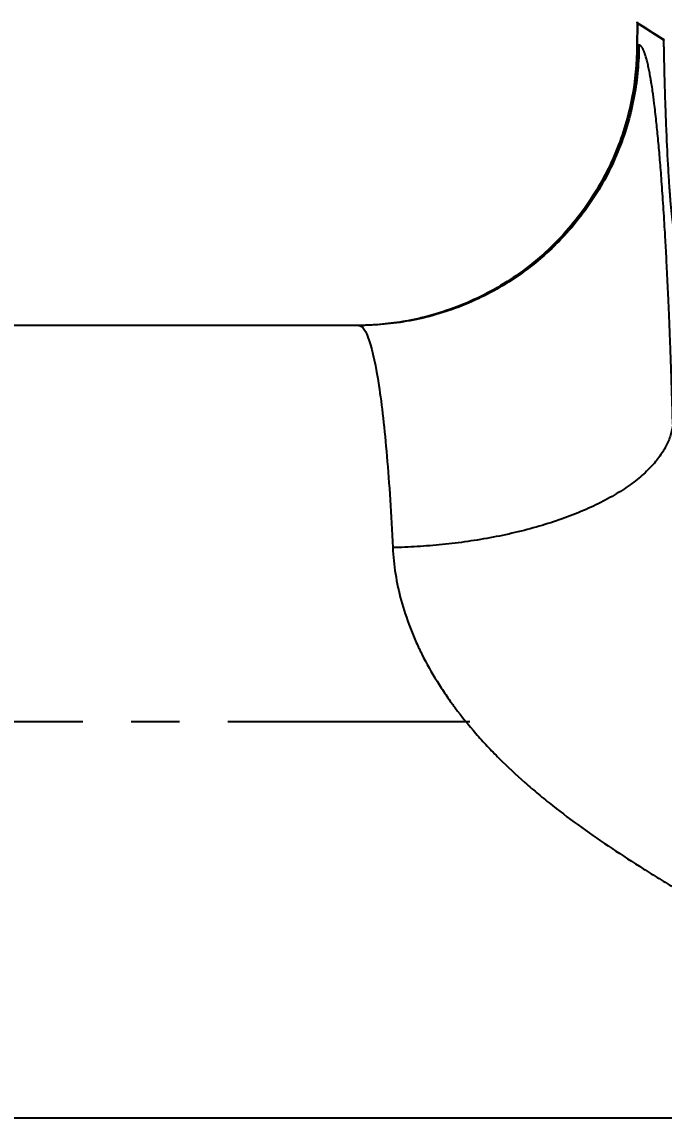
# Model space of a CAD drawing. Extents: x 0 to 1128, y 0 to 827.
# Drawn here: x 217.8 to 251, y 232.7 to 289.4 of the extents above; entities that cross this region are included whole.
import ezdxf

# ---------------------------------------------------------------- set-up
doc = ezdxf.new("R2010")
doc.units = 0
doc.header["$LTSCALE"] = 10
doc.header["$MEASUREMENT"] = 0
doc.header["$PDMODE"] = 3
doc.header["$PDSIZE"] = -10
doc.linetypes.add('CENTER', pattern=[2, 1.25, -0.25, 0.25, -0.25])
doc.layers.get('0').update_dxf_attribs({"linetype": 'CONTINUOUS'})
doc.layers.get('DEFPOINTS').update_dxf_attribs({"linetype": 'CONTINUOUS'})
doc.layers.add('1', color=7, linetype='CONTINUOUS')
doc.styles.add('Daelim Dimension', font='')
doc.styles.get('Daelim Dimension').set_extended_font_data('나눔고딕')
doc.dimstyles.new('DEFAULT', dxfattribs={"dimscale": 2, "dimtxt": 2, "dimasz": 2, "dimexe": 0, "dimexo": 2, "dimgap": 1, "dimtad": 1, "dimdec": 1, "dimzin": 9, "dimdsep": 46, "dimtxsty": 'Daelim Dimension', "dimcen": 0.5, "dimclrd": 252, "dimclre": 252, "dimclrt": 3, "dimadec": 1, "dimazin": 0, "dimtfac": 1, "dimtdec": 1, "dimtix": 1, "dimtmove": 0, "dimatfit": 3, "dimfxl": 1, "dimtolj": 1, "dimtzin": 1, "dimlwd": 9, "dimlwe": 9, "dimarcsym": 0})

# ---------------------------------------------------------------- blocks, each defined once
blk = doc.blocks.new('*D21')
at = {"color": 5, "lineweight": 9, "ltscale": 0.5, "transparency": 16777216}
for p, q in [((269.57, 331.874), (148.309, 331.874)), ((148.309, 236.665), (148.309, 327.874)), ((209.596, 232.665), (148.309, 232.665))]:
    blk.add_line(p, q, dxfattribs=at)
at = {"color": 5, "ltscale": 0.5, "transparency": 16777216}
for points in [[(147.642, 327.874), (148.976, 327.874), (148.309, 331.874)], [(147.642, 236.665), (148.976, 236.665), (148.309, 232.665)]]:
    blk.add_solid(points, dxfattribs=at)
at = {"layer": 'DEFPOINTS', "color": 0, "ltscale": 0.5, "transparency": 16777216}
for p in [(148.309, 331.874), (273.57, 331.874), (213.596, 232.665)]:
    blk.add_point(p, dxfattribs=at)
at = {"color": 7, "lineweight": -3, "ltscale": 0.5, "transparency": 16777216, "insert": (140.865, 282.27), "char_height": 10, "attachment_point": 5, "rotation": 90, "style": 'Daelim Dimension'}
blk.add_mtext('\\A1;99', dxfattribs=at)
blk = doc.blocks.new('*D22')
at = {"color": 5, "lineweight": 9, "ltscale": 0.5, "transparency": 16777216}
for p, q in [((187.975, 257.165), (187.975, 354.623)), ((191.975, 354.623), (355.163, 354.623)), ((359.163, 257.165), (359.163, 354.623))]:
    blk.add_line(p, q, dxfattribs=at)
at = {"color": 5, "ltscale": 0.5, "transparency": 16777216}
for points in [[(191.975, 355.29), (191.975, 353.956), (187.975, 354.623)], [(355.163, 355.29), (355.163, 353.956), (359.163, 354.623)]]:
    blk.add_solid(points, dxfattribs=at)
at = {"layer": 'DEFPOINTS', "color": 0, "ltscale": 0.5, "transparency": 16777216}
for p in [(359.163, 354.623), (187.975, 253.165), (359.163, 253.165)]:
    blk.add_point(p, dxfattribs=at)
at = {"color": 7, "lineweight": -3, "ltscale": 0.5, "transparency": 16777216, "insert": (273.569, 361.959), "char_height": 10, "attachment_point": 5, "style": 'Daelim Dimension'}
blk.add_mtext('\\A1;171', dxfattribs=at)

msp = doc.modelspace()

# ---------------------------------------------------------------- linework, layer by layer
at = {"layer": '1', "color": 7, "linetype": 'Continuous', "lineweight": -3}
for p, q in [((249.614, 289.347), (249.602, 288.035)), ((249.641, 288.168), (249.652, 289.291)), ((250.998, 288.428), (249.652, 289.291)), ((249.709, 288.168), (249.641, 288.168)), ((235.231, 273.668), (211.256, 273.668)), ((260.958, 232.665), (211.256, 232.665))]:
    msp.add_line(p, q, dxfattribs=at)
at = {"layer": '1', "color": 1, "linetype": 'CENTER', "lineweight": -3}
msp.add_line((240.959, 253.168), (186.234, 253.168), dxfattribs=at)
at = {"layer": '1', "color": 7, "linetype": 'Continuous', "lineweight": -3}
for centre, major_axis, ratio, start_param, end_param in [((250.65, 289.291), (0.54, 0.842), 0.997818, 2.128323, 2.139916), ((249.697, 289.902), (-70.459, 44.167), 0.006397, 1.57417, 1.593279), ((251.996, 288.428), (0.54, 0.842), 0.997818, 2.109214, 2.139916), ((251.996, 288.46), (-0.999, 0), 0.034899, 0.055635, 0.140315), ((251.996, 288.428), (-1, -0.018), 0.307878, 6.134615, 6.224697)]:
    msp.add_ellipse(centre, major_axis=major_axis, ratio=ratio, start_param=start_param, end_param=end_param, dxfattribs=at)
for points, degree in [([(249.62, 289.368), (249.606, 289.346), (249.617, 289.324), (249.652, 289.302)], 3), ([(249.652, 289.291), (249.627, 289.309), (249.614, 289.328), (249.614, 289.347)], 3), ([(249.634, 289.35), (249.634, 289.347)], 1)]:
    msp.add_open_spline(points, degree=degree, dxfattribs=at)
for points, knots in [([(249.604, 288.169), (249.602, 287.242), (249.425, 285.377), (248.599, 282.596), (247.185, 279.964), (245.553, 278.026), (244.011, 276.691), (242.734, 275.805), (241.364, 275.059), (239.964, 274.479), (238.767, 274.123), (237.835, 273.922), (237.171, 273.811), (236.56, 273.737), (235.863, 273.681), (235.415, 273.666), (235.164, 273.671)], [0, 0, 0, 0, 0.115705, 0.237664, 0.36355, 0.491271, 0.555934, 0.62122, 0.687405, 0.753561, 0.815902, 0.845199, 0.874039, 0.904138, 0.936923, 1, 1, 1, 1]), ([(249.641, 288.168), (249.641, 287.74), (249.622, 287.305), (249.543, 286.424), (249.483, 285.978), (249.317, 285.08), (249.211, 284.629), (248.954, 283.727), (248.801, 283.277), (248.448, 282.384), (248.248, 281.942), (247.8, 281.074), (247.552, 280.648), (247.011, 279.819), (246.718, 279.416), (246.089, 278.641), (245.754, 278.269), (245.048, 277.561), (244.676, 277.225), (243.902, 276.596), (243.5, 276.302), (242.672, 275.76), (242.247, 275.512), (241.38, 275.063), (240.938, 274.862), (240.047, 274.509), (239.598, 274.356), (238.697, 274.098), (238.246, 273.993), (237.35, 273.827), (236.905, 273.766), (236.025, 273.687), (235.59, 273.668), (235.164, 273.668)], [0, 0, 0, 0, 0.0625, 0.0625, 0.125, 0.125, 0.1875, 0.1875, 0.25, 0.25, 0.3125, 0.3125, 0.375, 0.375, 0.4375, 0.4375, 0.5, 0.5, 0.5625, 0.5625, 0.625, 0.625, 0.6875, 0.6875, 0.75, 0.75, 0.8125, 0.8125, 0.875, 0.875, 0.9375, 0.9375, 1, 1, 1, 1]), ([(249.709, 288.168), (249.709, 287.74), (249.69, 287.305), (249.611, 286.424), (249.55, 285.978), (249.384, 285.08), (249.279, 284.629), (249.021, 283.727), (248.869, 283.277), (248.516, 282.384), (248.316, 281.942), (247.868, 281.074), (247.62, 280.648), (247.079, 279.819), (246.785, 279.416), (246.157, 278.641), (245.822, 278.269), (245.115, 277.561), (244.744, 277.225), (243.97, 276.596), (243.568, 276.302), (242.74, 275.76), (242.314, 275.512), (241.448, 275.063), (241.006, 274.862), (240.115, 274.509), (239.665, 274.356), (238.765, 274.098), (238.314, 273.993), (237.418, 273.827), (236.972, 273.766), (236.092, 273.687), (235.658, 273.668), (235.231, 273.668)], [0, 0, 0, 0, 0.0625, 0.0625, 0.125, 0.125, 0.1875, 0.1875, 0.25, 0.25, 0.3125, 0.3125, 0.375, 0.375, 0.4375, 0.4375, 0.5, 0.5, 0.5625, 0.5625, 0.625, 0.625, 0.6875, 0.6875, 0.75, 0.75, 0.8125, 0.8125, 0.875, 0.875, 0.9375, 0.9375, 1, 1, 1, 1]), ([(249.641, 288.168), (249.629, 288.147), (249.619, 288.124), (249.606, 288.08), (249.603, 288.059), (249.602, 288.037)], [0, 0, 0, 0, 0.544218, 0.544218, 1, 1, 1, 1]), ([(251.46, 268.548), (251.459, 268.6), (251.456, 268.707), (251.451, 268.871), (251.446, 269.047), (251.441, 269.232), (251.436, 269.427), (251.43, 269.632), (251.423, 269.846), (251.416, 270.071), (251.409, 270.304), (251.401, 270.547), (251.393, 270.8), (251.385, 271.061), (251.376, 271.331), (251.366, 271.609), (251.356, 271.897), (251.337, 272.445), (251.308, 273.2), (251.272, 274.106), (251.239, 274.878), (251.206, 275.588), (251.174, 276.263), (251.141, 276.924), (251.109, 277.531), (251.078, 278.088), (251.044, 278.68), (251.005, 279.316), (250.961, 280), (250.916, 280.66), (250.872, 281.271), (250.828, 281.837), (250.785, 282.36), (250.741, 282.863), (250.697, 283.345), (250.652, 283.806), (250.587, 284.43), (250.509, 285.105), (250.425, 285.733), (250.364, 286.135), (250.314, 286.443), (250.265, 286.72), (250.208, 287.01), (250.147, 287.279), (250.084, 287.521), (250.033, 287.684), (249.996, 287.787), (249.975, 287.842), (249.954, 287.892), (249.933, 287.936), (249.914, 287.974), (249.896, 288.008), (249.878, 288.037), (249.861, 288.062), (249.845, 288.084), (249.829, 288.102), (249.815, 288.117), (249.801, 288.129), (249.788, 288.139), (249.776, 288.147), (249.765, 288.154), (249.755, 288.159), (249.745, 288.162), (249.736, 288.165), (249.728, 288.166), (249.721, 288.167), (249.715, 288.168), (249.711, 288.168), (249.709, 288.168)], [0, 0, 0, 0, 0.004411, 0.009125, 0.014144, 0.019468, 0.025095, 0.031027, 0.037263, 0.043803, 0.050647, 0.057795, 0.065248, 0.073005, 0.081066, 0.089431, 0.098101, 0.107074, 0.139404, 0.168028, 0.192948, 0.214163, 0.238297, 0.261076, 0.282498, 0.302564, 0.321272, 0.348055, 0.374836, 0.401618, 0.4284, 0.452162, 0.475945, 0.49975, 0.523573, 0.547412, 0.571268, 0.625263, 0.66708, 0.696711, 0.714153, 0.740405, 0.767823, 0.796406, 0.826154, 0.857068, 0.867536, 0.877625, 0.887337, 0.89667, 0.905625, 0.914202, 0.922401, 0.930222, 0.937665, 0.944729, 0.951416, 0.957724, 0.963654, 0.969206, 0.974379, 0.979174, 0.983591, 0.98763, 0.99129, 0.994572, 0.997475, 1, 1, 1, 1]), ([(251.572, 278.199), (251.567, 278.223), (251.563, 278.248), (251.555, 278.29), (251.553, 278.308), (251.547, 278.342), (251.52, 278.502), (251.495, 278.683), (251.45, 279.037), (251.428, 279.231), (251.385, 279.652), (251.364, 279.879), (251.334, 280.244), (251.324, 280.37), (251.309, 280.566), (251.304, 280.632), (251.296, 280.733), (251.294, 280.766), (251.289, 280.835), (251.267, 281.143), (251.246, 281.467), (251.193, 282.371), (251.161, 283.025), (251.124, 283.906), (251.117, 284.086), (251.106, 284.36), (251.103, 284.452), (251.096, 284.638), (251.093, 284.732), (251.077, 285.202), (251.064, 285.586), (251.042, 286.371), (251.032, 286.771), (251.018, 287.383), (251.014, 287.59), (251.007, 287.902), (251.005, 288.006), (251.002, 288.164), (251.001, 288.217), (251, 288.322), (250.999, 288.375), (250.998, 288.428)], [0, 0, 0, 0, 0.016522, 0.016522, 0.02745, 0.02745, 0.038377, 0.125798, 0.125798, 0.213218, 0.213218, 0.300638, 0.300638, 0.344348, 0.344348, 0.366203, 0.366203, 0.377131, 0.377131, 0.388058, 0.475479, 0.475479, 0.650319, 0.650319, 0.694029, 0.694029, 0.715884, 0.715884, 0.737739, 0.737739, 0.82516, 0.82516, 0.91258, 0.91258, 0.95629, 0.95629, 0.978145, 0.978145, 0.989072, 0.989072, 1, 1, 1, 1]), ([(235.231, 273.668), (235.413, 273.668), (235.594, 273.395), (235.943, 272.346), (236.11, 271.569), (236.418, 269.549), (236.557, 268.31), (236.8, 265.481), (236.903, 263.89), (236.983, 262.175)], [0, 0, 0, 0, 0.25, 0.25, 0.5, 0.5, 0.75, 0.75, 1, 1, 1, 1]), ([(251.46, 268.547), (251.44, 268.364), (251.4, 268.177), (251.282, 267.8), (251.204, 267.609), (251.003, 267.225), (250.882, 267.032), (250.595, 266.647), (250.43, 266.455), (250.055, 266.073), (249.845, 265.884), (249.382, 265.512), (249.128, 265.329), (248.58, 264.973), (248.285, 264.8), (247.656, 264.465), (247.323, 264.304), (246.624, 263.996), (246.257, 263.849), (245.497, 263.573), (245.103, 263.443), (244.293, 263.201), (243.878, 263.09), (243.033, 262.886), (242.603, 262.794), (241.736, 262.629), (241.299, 262.556), (240.423, 262.43), (239.985, 262.376), (239.113, 262.288), (238.68, 262.253), (237.823, 262.201), (237.399, 262.184), (236.983, 262.175)], [0, 0, 0, 0, 0.0625, 0.0625, 0.125, 0.125, 0.1875, 0.1875, 0.25, 0.25, 0.3125, 0.3125, 0.375, 0.375, 0.4375, 0.4375, 0.5, 0.5, 0.5625, 0.5625, 0.625, 0.625, 0.6875, 0.6875, 0.75, 0.75, 0.8125, 0.8125, 0.875, 0.875, 0.9375, 0.9375, 1, 1, 1, 1]), ([(236.983, 262.175), (237.025, 261.276), (237.169, 260.36), (237.545, 258.975), (237.697, 258.512), (237.964, 257.816), (238.108, 257.467), (238.293, 257.061), (238.377, 256.887), (238.433, 256.771), (238.462, 256.713), (238.723, 256.19), (238.984, 255.724), (239.414, 255.03), (239.638, 254.685), (239.916, 254.286), (240.039, 254.115), (240.121, 254.002), (240.162, 253.946), (240.539, 253.44), (241.075, 252.775), (241.759, 252.017), (242.064, 251.697), (242.271, 251.484), (242.375, 251.378), (242.904, 250.849), (243.572, 250.224), (244.396, 249.517), (244.757, 249.22), (244.999, 249.023), (245.121, 248.925), (246.224, 248.053), (247.256, 247.316), (248.85, 246.253), (249.66, 245.732), (250.615, 245.137), (251.025, 244.885), (251.298, 244.717), (251.435, 244.633), (252.663, 243.881), (253.756, 243.226), (254.748, 242.543)], [0, 0, 0, 0, 0.125, 0.125, 0.1875, 0.1875, 0.21875, 0.234375, 0.242188, 0.242188, 0.25, 0.25, 0.3125, 0.3125, 0.34375, 0.359375, 0.367188, 0.367188, 0.375, 0.375, 0.4375, 0.46875, 0.484375, 0.484375, 0.5, 0.5, 0.5625, 0.59375, 0.609375, 0.609375, 0.625, 0.625, 0.75, 0.75, 0.8125, 0.84375, 0.859375, 0.859375, 0.875, 0.875, 1, 1, 1, 1])]:
    msp.add_open_spline(points, degree=3, knots=knots, dxfattribs=at)

# ---------------------------------------------------------------- dimensions: what is measured, and where the dimension line sits
at = {"color": 5, "lineweight": -3, "ltscale": 0.5}
dim = msp.add_linear_dim(base=(359.163, 354.623), p1=(187.975, 253.165), p2=(359.163, 253.165), text='171', dimstyle='DEFAULT', override={"dimtxt": 5, "dimclrd": 5, "dimclre": 5, "dimclrt": 7}, dxfattribs=at)
dim.commit()
dim.dimension.update_dxf_attribs({"geometry": '*D22', "text_midpoint": (273.569, 361.959)})
dim = msp.add_linear_dim(base=(148.309, 331.874), p1=(213.596, 232.665), p2=(273.57, 331.874), angle=90, text='99', dimstyle='DEFAULT', override={"dimtxt": 5, "dimclrd": 5, "dimclre": 5, "dimclrt": 7}, dxfattribs=at)
dim.commit()
dim.dimension.update_dxf_attribs({"geometry": '*D21', "text_midpoint": (140.865, 282.27)})

doc.saveas('drawing.dxf')
